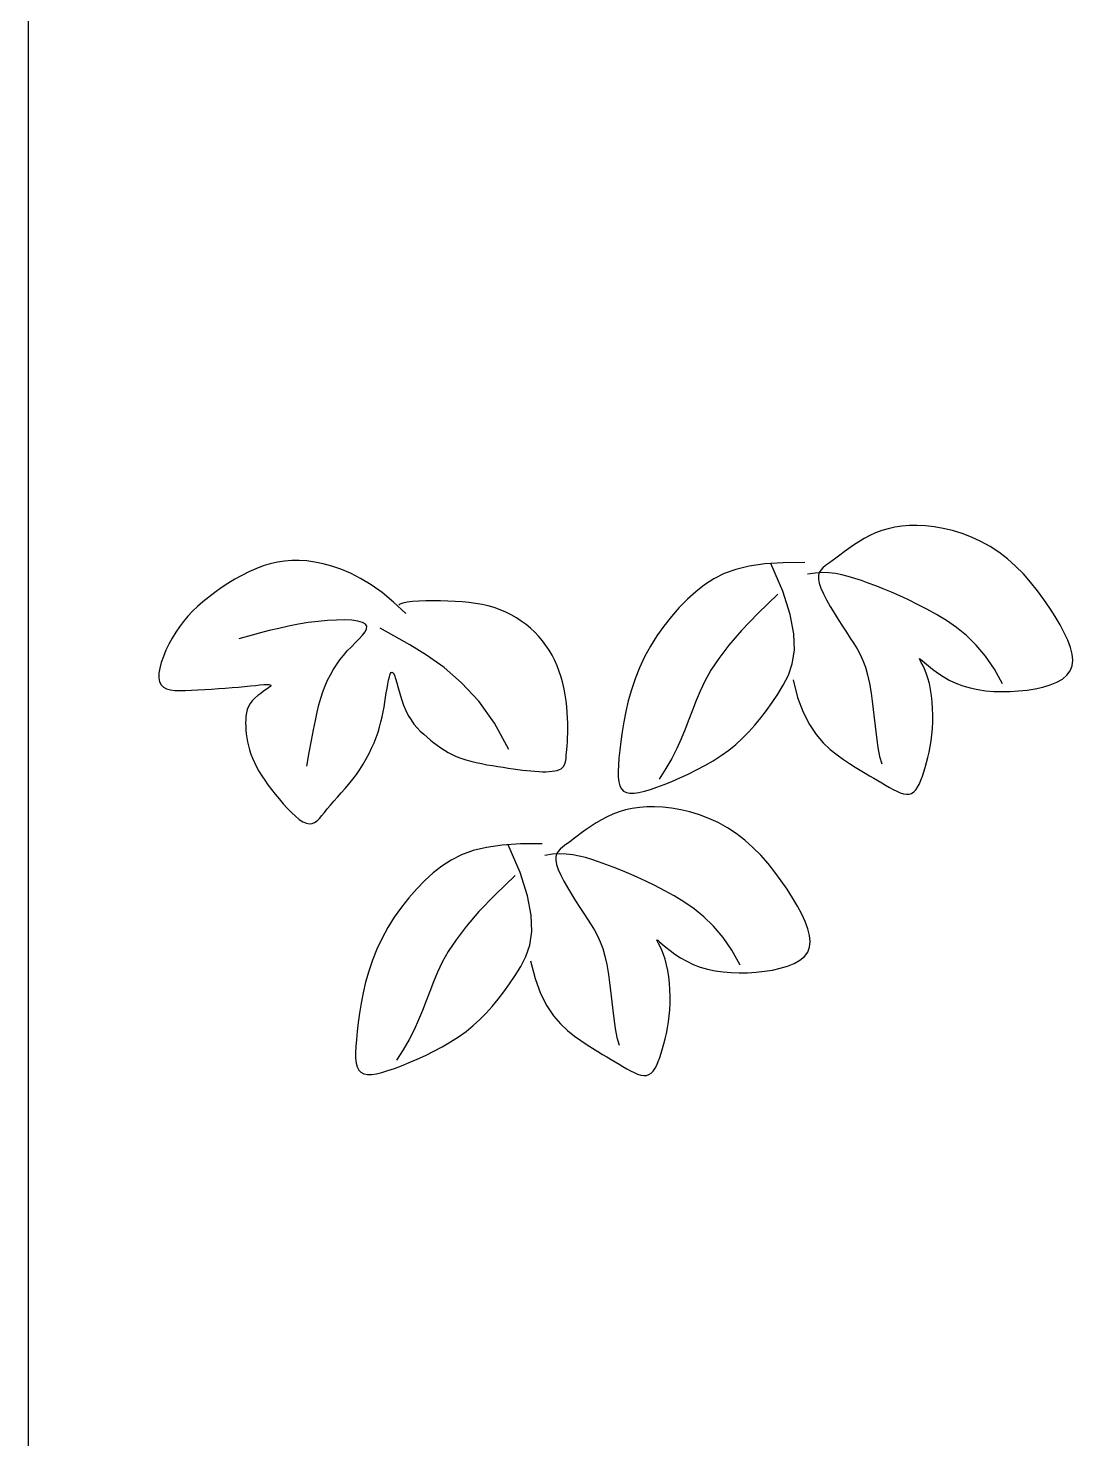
# Model space of a CAD drawing. Header units: millimetres. Extents: x -4017 to 59953, y -688 to 66564.
# Drawn here: x 22618 to 24325, y 23338 to 25643 of the extents above; entities that cross this region are included whole.
import ezdxf

# ---------------------------------------------------------------- set-up
doc = ezdxf.new("R2010")
doc.units = ezdxf.units.MM
doc.layers.add('www.cad-blocks.net', color=7, linetype='Continuous')

# ---------------------------------------------------------------- blocks, each defined once
blk = doc.blocks.new('A$C516926BB')
blk.add_line((25.0771, 38.5194), (25.0771, 0))
blk = doc.blocks.new('A$C1EFB470B')
for p, q in [((1.2393, 0.8989), (1.2265, 0.8988)), ((1.2528, 0.8982), (1.2393, 0.8989)), ((1.1525, 0.8775), (1.1437, 0.8724)), ((1.1617, 0.8824), (1.1525, 0.8775)), ((1.1712, 0.8867), (1.1617, 0.8824)), ((1.1813, 0.8904), (1.1712, 0.8867)), ((1.1917, 0.8935), (1.1813, 0.8904)), ((1.2027, 0.896), (1.1917, 0.8935)), ((1.2143, 0.8978), (1.2027, 0.896)), ((1.2265, 0.8988), (1.2143, 0.8978)), ((1.267, 0.8966), (1.2528, 0.8982)), ((1.2818, 0.894), (1.267, 0.8966)), ((1.297, 0.8904), (1.2818, 0.894)), ((1.3124, 0.8857), (1.297, 0.8904)), ((1.3278, 0.8799), (1.3124, 0.8857)), ((1.3431, 0.8728), (1.3278, 0.8799)), ((1.1199, 0.8559), (1.1128, 0.8506)), ((1.1274, 0.8614), (1.1199, 0.8559)), ((1.1353, 0.8669), (1.1274, 0.8614)), ((1.1437, 0.8724), (1.1353, 0.8669)), ((1.3582, 0.8646), (1.3431, 0.8728)), ((1.3727, 0.8551), (1.3582, 0.8646)), ((1.3867, 0.8443), (1.3727, 0.8551)), ((0.1705, 0.8327), (0.1588, 0.8283)), ((0.1821, 0.8363), (0.1705, 0.8327)), ((0.1937, 0.839), (0.1821, 0.8363)), ((0.2053, 0.8408), (0.1937, 0.839)), ((0.2171, 0.8418), (0.2053, 0.8408)), ((0.2293, 0.8418), (0.2171, 0.8418)), ((0.2418, 0.8409), (0.2293, 0.8418)), ((0.2547, 0.8391), (0.2418, 0.8409)), ((0.2683, 0.8363), (0.2547, 0.8391)), ((0.2825, 0.8325), (0.2683, 0.8363)), ((0.2975, 0.8275), (0.2825, 0.8325)), ((0.9646, 0.8325), (0.9426, 0.8272)), ((0.9903, 0.8362), (0.9646, 0.8325)), ((1.0203, 0.8381), (0.9903, 0.8362)), ((1.0196, 0.7915), (1.0001, 0.8366)), ((1.0554, 0.8382), (1.0203, 0.8381)), ((1.0894, 0.8333), (1.0851, 0.8297)), ((1.0944, 0.837), (1.0894, 0.8333)), ((1.1, 0.8411), (1.0944, 0.837)), ((1.1062, 0.8456), (1.1, 0.8411)), ((1.1128, 0.8506), (1.1062, 0.8456)), ((1.4, 0.8324), (1.3867, 0.8443)), ((1.4126, 0.8196), (1.4, 0.8324)), ((0.124, 0.811), (0.1128, 0.8041)), ((0.1355, 0.8173), (0.124, 0.811)), ((0.1471, 0.8231), (0.1355, 0.8173)), ((0.1588, 0.8283), (0.1471, 0.8231)), ((0.3132, 0.8209), (0.2975, 0.8275)), ((0.3296, 0.8125), (0.3132, 0.8209)), ((0.3468, 0.802), (0.3296, 0.8125)), ((0.9069, 0.8118), (0.8918, 0.8019)), ((0.9236, 0.8202), (0.9069, 0.8118)), ((0.9426, 0.8272), (0.9236, 0.8202)), ((1.0723, 0.8212), (1.06, 0.8194)), ((1.0839, 0.8219), (1.0723, 0.8212)), ((1.0779, 0.817), (1.0778, 0.8114)), ((1.0778, 0.8114), (1.0791, 0.8046)), ((1.0792, 0.8218), (1.0779, 0.817)), ((1.0816, 0.826), (1.0792, 0.8218)), ((1.0851, 0.8297), (1.0816, 0.826)), ((1.095, 0.8216), (1.0839, 0.8219)), ((1.1056, 0.8204), (1.095, 0.8216)), ((1.116, 0.8184), (1.1056, 0.8204)), ((1.1264, 0.8157), (1.116, 0.8184)), ((1.137, 0.8125), (1.1264, 0.8157)), ((1.1479, 0.8088), (1.137, 0.8125)), ((1.1593, 0.8047), (1.1479, 0.8088)), ((1.4245, 0.8061), (1.4126, 0.8196)), ((0.0915, 0.7896), (0.0816, 0.782)), ((0.1019, 0.797), (0.0915, 0.7896)), ((0.1128, 0.8041), (0.1019, 0.797)), ((0.3649, 0.7892), (0.3468, 0.802)), ((0.3837, 0.7737), (0.3649, 0.7892)), ((0.8777, 0.7907), (0.8639, 0.7783)), ((0.8918, 0.8019), (0.8777, 0.7907)), ((1.0113, 0.7867), (0.9786, 0.7552)), ((1.0318, 0.7534), (1.0196, 0.7915)), ((1.0791, 0.8046), (1.0819, 0.7965)), ((1.0819, 0.7965), (1.086, 0.7873)), ((1.086, 0.7873), (1.091, 0.7773)), ((1.1713, 0.8002), (1.1593, 0.8047)), ((1.1838, 0.7953), (1.1713, 0.8002)), ((1.1969, 0.7898), (1.1838, 0.7953)), ((1.2106, 0.7839), (1.1969, 0.7898)), ((1.2248, 0.7773), (1.2106, 0.7839)), ((1.4357, 0.7922), (1.4245, 0.8061)), ((1.4461, 0.778), (1.4357, 0.7922)), ((0.0635, 0.7666), (0.0553, 0.7587)), ((0.0722, 0.7743), (0.0635, 0.7666)), ((0.0816, 0.782), (0.0722, 0.7743)), ((0.4034, 0.7552), (0.3837, 0.7737)), ((0.394, 0.7704), (0.3923, 0.7684)), ((0.3986, 0.7721), (0.394, 0.7704)), ((0.4056, 0.7734), (0.3986, 0.7721)), ((0.4145, 0.7744), (0.4056, 0.7734)), ((0.4248, 0.7751), (0.4145, 0.7744)), ((0.4363, 0.7756), (0.4248, 0.7751)), ((0.4483, 0.7757), (0.4363, 0.7756)), ((0.4605, 0.7757), (0.4483, 0.7757)), ((0.4725, 0.7754), (0.4605, 0.7757)), ((0.4842, 0.7749), (0.4725, 0.7754)), ((0.4957, 0.7742), (0.4842, 0.7749)), ((0.5068, 0.7731), (0.4957, 0.7742)), ((0.5176, 0.7716), (0.5068, 0.7731)), ((0.5281, 0.7697), (0.5176, 0.7716)), ((0.5383, 0.7674), (0.5281, 0.7697)), ((0.5482, 0.7646), (0.5383, 0.7674)), ((0.5577, 0.7612), (0.5482, 0.7646)), ((0.5669, 0.7573), (0.5577, 0.7612)), ((0.8505, 0.7647), (0.8376, 0.7501)), ((0.8639, 0.7783), (0.8505, 0.7647)), ((1.091, 0.7773), (1.0969, 0.7667)), ((1.0969, 0.7667), (1.1033, 0.7559)), ((1.2396, 0.77), (1.2248, 0.7773)), ((1.255, 0.7621), (1.2396, 0.77)), ((1.2709, 0.7534), (1.255, 0.7621)), ((1.4557, 0.7639), (1.4461, 0.778)), ((1.4645, 0.75), (1.4557, 0.7639)), ((0.0405, 0.7422), (0.0339, 0.7335)), ((0.0477, 0.7506), (0.0405, 0.7422)), ((0.0553, 0.7587), (0.0477, 0.7506)), ((0.2442, 0.7401), (0.228, 0.7375)), ((0.2602, 0.7422), (0.2442, 0.7401)), ((0.2757, 0.7436), (0.2602, 0.7422)), ((0.2902, 0.7444), (0.2757, 0.7436)), ((0.3036, 0.7445), (0.2902, 0.7444)), ((0.3153, 0.7439), (0.3036, 0.7445)), ((0.3251, 0.7425), (0.3153, 0.7439)), ((0.3327, 0.7405), (0.3251, 0.7425)), ((0.3377, 0.7377), (0.3327, 0.7405)), ((0.3398, 0.7342), (0.3377, 0.7377)), ((0.5757, 0.7529), (0.5669, 0.7573)), ((0.5842, 0.748), (0.5757, 0.7529)), ((0.5923, 0.7427), (0.5842, 0.748)), ((0.6, 0.737), (0.5923, 0.7427)), ((0.8376, 0.7501), (0.8254, 0.7346)), ((0.9786, 0.7552), (0.9522, 0.7275)), ((1.0377, 0.7216), (1.0318, 0.7534)), ((1.1033, 0.7559), (1.1101, 0.745)), ((1.1101, 0.745), (1.1169, 0.7344)), ((1.2872, 0.7436), (1.2709, 0.7534)), ((1.3036, 0.7322), (1.2872, 0.7436)), ((1.4725, 0.7366), (1.4645, 0.75)), ((0.0219, 0.715), (0.0165, 0.7052)), ((0.0277, 0.7245), (0.0219, 0.715)), ((0.0339, 0.7335), (0.0277, 0.7245)), ((0.1408, 0.7166), (0.1305, 0.7136)), ((0.1528, 0.7199), (0.1408, 0.7166)), ((0.1661, 0.7235), (0.1528, 0.7199)), ((0.1806, 0.7272), (0.1661, 0.7235)), ((0.1959, 0.7308), (0.1806, 0.7272)), ((0.2118, 0.7343), (0.1959, 0.7308)), ((0.228, 0.7375), (0.2118, 0.7343)), ((0.3275, 0.7138), (0.3329, 0.7197)), ((0.3329, 0.7197), (0.337, 0.7251)), ((0.337, 0.7251), (0.3395, 0.7299)), ((0.3395, 0.7299), (0.3398, 0.7342)), ((0.3842, 0.7185), (0.3616, 0.7311)), ((0.4099, 0.7041), (0.3842, 0.7185)), ((0.6073, 0.7309), (0.6, 0.737)), ((0.6142, 0.7244), (0.6073, 0.7309)), ((0.6207, 0.7175), (0.6142, 0.7244)), ((0.6268, 0.7103), (0.6207, 0.7175)), ((0.8139, 0.7183), (0.8034, 0.7015)), ((0.8254, 0.7346), (0.8139, 0.7183)), ((0.9522, 0.7275), (0.9312, 0.7031)), ((1.0385, 0.695), (1.0377, 0.7216)), ((1.1169, 0.7344), (1.1235, 0.7244)), ((1.1235, 0.7244), (1.1298, 0.715)), ((1.1298, 0.715), (1.1356, 0.706)), ((1.3198, 0.719), (1.3036, 0.7322)), ((1.3357, 0.7035), (1.3198, 0.719)), ((1.4795, 0.7236), (1.4725, 0.7366)), ((1.4853, 0.7113), (1.4795, 0.7236)), ((0.0117, 0.6951), (0.0075, 0.685)), ((0.0165, 0.7052), (0.0117, 0.6951)), ((0.3017, 0.6865), (0.308, 0.6938)), ((0.308, 0.6938), (0.3146, 0.7008)), ((0.3146, 0.7008), (0.3213, 0.7074)), ((0.3213, 0.7074), (0.3275, 0.7138)), ((0.4375, 0.687), (0.4099, 0.7041)), ((0.6325, 0.7028), (0.6268, 0.7103)), ((0.6377, 0.6949), (0.6325, 0.7028)), ((0.6425, 0.6868), (0.6377, 0.6949)), ((0.8034, 0.7015), (0.7938, 0.6841)), ((0.9312, 0.7031), (0.9148, 0.6816)), ((1.0351, 0.6728), (1.0385, 0.695)), ((1.1356, 0.706), (1.141, 0.6972)), ((1.141, 0.6972), (1.146, 0.688)), ((1.351, 0.6855), (1.3357, 0.7035)), ((1.4896, 0.6996), (1.4853, 0.7113)), ((1.4924, 0.6887), (1.4896, 0.6996)), ((0.0041, 0.6752), (0.0016, 0.6659)), ((0.0075, 0.685), (0.0041, 0.6752)), ((0.2851, 0.6632), (0.2902, 0.6713)), ((0.2902, 0.6713), (0.2957, 0.6791)), ((0.2957, 0.6791), (0.3017, 0.6865)), ((0.4661, 0.6666), (0.4375, 0.687)), ((0.6469, 0.6783), (0.6425, 0.6868)), ((0.6508, 0.6695), (0.6469, 0.6783)), ((0.6543, 0.6603), (0.6508, 0.6695)), ((0.7938, 0.6841), (0.7854, 0.6663)), ((0.9148, 0.6816), (0.9021, 0.6623)), ((1.0288, 0.6541), (1.0351, 0.6728)), ((1.146, 0.688), (1.1505, 0.6781)), ((1.1505, 0.6781), (1.1545, 0.6672)), ((1.2429, 0.6809), (1.243, 0.6815)), ((1.2439, 0.6787), (1.2429, 0.6809)), ((1.243, 0.6815), (1.2444, 0.6806)), ((1.2458, 0.6752), (1.2439, 0.6787)), ((1.2444, 0.6806), (1.2473, 0.6781)), ((1.2482, 0.6705), (1.2458, 0.6752)), ((1.2473, 0.6781), (1.2517, 0.6743)), ((1.251, 0.6645), (1.2482, 0.6705)), ((1.2517, 0.6743), (1.2575, 0.6695)), ((1.2575, 0.6695), (1.2644, 0.6639)), ((1.3654, 0.6643), (1.351, 0.6855)), ((1.4893, 0.6613), (1.4924, 0.6695)), ((1.4934, 0.6786), (1.4924, 0.6887)), ((1.4924, 0.6695), (1.4934, 0.6786)), ((0.0002, 0.6573), (0, 0.6497)), ((0, 0.6497), (0.0011, 0.6433)), ((0.0016, 0.6659), (0.0002, 0.6573)), ((0.2719, 0.6367), (0.2759, 0.6459)), ((0.2759, 0.6459), (0.2803, 0.6547)), ((0.2803, 0.6547), (0.2851, 0.6632)), ((0.3742, 0.6397), (0.3755, 0.6461)), ((0.3755, 0.6461), (0.3769, 0.6516)), ((0.3769, 0.6516), (0.3783, 0.6557)), ((0.3783, 0.6557), (0.3798, 0.6584)), ((0.3798, 0.6584), (0.3814, 0.6592)), ((0.3814, 0.6592), (0.3831, 0.6579)), ((0.3831, 0.6579), (0.3849, 0.6544)), ((0.3849, 0.6544), (0.3867, 0.6488)), ((0.3867, 0.6488), (0.3888, 0.6417)), ((0.4948, 0.6418), (0.4661, 0.6666)), ((0.6573, 0.6509), (0.6543, 0.6603)), ((0.6599, 0.6413), (0.6573, 0.6509)), ((0.7782, 0.6483), (0.7721, 0.6303)), ((0.7854, 0.6663), (0.7782, 0.6483)), ((0.9021, 0.6623), (0.8924, 0.6447)), ((1.0204, 0.6379), (1.0288, 0.6541)), ((1.0364, 0.6469), (1.0438, 0.618)), ((1.1545, 0.6672), (1.1581, 0.6549)), ((1.1581, 0.6549), (1.1612, 0.6409)), ((1.2539, 0.6575), (1.251, 0.6645)), ((1.2566, 0.6495), (1.2539, 0.6575)), ((1.259, 0.6407), (1.2566, 0.6495)), ((1.2644, 0.6639), (1.2725, 0.658)), ((1.2725, 0.658), (1.2816, 0.652)), ((1.2816, 0.652), (1.2916, 0.6463)), ((1.2916, 0.6463), (1.3024, 0.6411)), ((1.3788, 0.6399), (1.3654, 0.6643)), ((1.4672, 0.6427), (1.4764, 0.6479)), ((1.4764, 0.6479), (1.4839, 0.6541)), ((1.4839, 0.6541), (1.4893, 0.6613)), ((0.0011, 0.6433), (0.0036, 0.6383)), ((0.0036, 0.6383), (0.0075, 0.6346)), ((0.0075, 0.6346), (0.0127, 0.632)), ((0.0127, 0.632), (0.019, 0.6304)), ((0.019, 0.6304), (0.0263, 0.6295)), ((0.0263, 0.6295), (0.0346, 0.6292)), ((0.0346, 0.6292), (0.0437, 0.6294)), ((0.0437, 0.6294), (0.0536, 0.6298)), ((0.0536, 0.6298), (0.064, 0.6303)), ((0.064, 0.6303), (0.075, 0.6309)), ((0.075, 0.6309), (0.0862, 0.6316)), ((0.0862, 0.6316), (0.0975, 0.6324)), ((0.0975, 0.6324), (0.1087, 0.6332)), ((0.1087, 0.6332), (0.1197, 0.634)), ((0.1197, 0.634), (0.1303, 0.6349)), ((0.1303, 0.6349), (0.1403, 0.6358)), ((0.1403, 0.6358), (0.1496, 0.6367)), ((0.1496, 0.6367), (0.1579, 0.6376)), ((0.1579, 0.6376), (0.1653, 0.6383)), ((0.1665, 0.6246), (0.1616, 0.6208)), ((0.1653, 0.6383), (0.1715, 0.6388)), ((0.1713, 0.628), (0.1665, 0.6246)), ((0.1756, 0.6311), (0.1713, 0.628)), ((0.1715, 0.6388), (0.1765, 0.6391)), ((0.1792, 0.6337), (0.1756, 0.6311)), ((0.1765, 0.6391), (0.1801, 0.639)), ((0.1817, 0.6358), (0.1792, 0.6337)), ((0.1801, 0.639), (0.1823, 0.6384)), ((0.1828, 0.6374), (0.1817, 0.6358)), ((0.1823, 0.6384), (0.1828, 0.6374)), ((0.2649, 0.6167), (0.2682, 0.627)), ((0.2682, 0.627), (0.2719, 0.6367)), ((0.3705, 0.6176), (0.3717, 0.6252)), ((0.3717, 0.6252), (0.3729, 0.6327)), ((0.3729, 0.6327), (0.3742, 0.6397)), ((0.3888, 0.6417), (0.3911, 0.6334)), ((0.3911, 0.6334), (0.3937, 0.6243)), ((0.3937, 0.6243), (0.3966, 0.6149)), ((0.5227, 0.6119), (0.4948, 0.6418)), ((0.6621, 0.6316), (0.6599, 0.6413)), ((0.6639, 0.6219), (0.6621, 0.6316)), ((0.7721, 0.6303), (0.7671, 0.6124)), ((0.8846, 0.6284), (0.8781, 0.6127)), ((0.8924, 0.6447), (0.8846, 0.6284)), ((1.002, 0.6096), (1.0112, 0.6233)), ((1.0112, 0.6233), (1.0204, 0.6379)), ((1.1612, 0.6409), (1.1638, 0.6249)), ((1.1638, 0.6249), (1.1661, 0.6074)), ((1.2609, 0.6311), (1.259, 0.6407)), ((1.2624, 0.621), (1.2609, 0.6311)), ((1.3024, 0.6411), (1.3138, 0.6368)), ((1.3138, 0.6368), (1.3257, 0.6334)), ((1.3257, 0.6334), (1.3382, 0.6308)), ((1.3382, 0.6308), (1.351, 0.6289)), ((1.351, 0.6289), (1.3642, 0.6278)), ((1.3642, 0.6278), (1.3777, 0.6274)), ((1.3777, 0.6274), (1.3912, 0.6276)), ((1.3912, 0.6276), (1.4049, 0.6285)), ((1.4049, 0.6285), (1.4186, 0.63)), ((1.4186, 0.63), (1.4319, 0.632)), ((1.4319, 0.632), (1.4446, 0.6348)), ((1.4446, 0.6348), (1.4565, 0.6384)), ((1.4565, 0.6384), (1.4672, 0.6427)), ((0.1466, 0.603), (0.1446, 0.598)), ((0.1493, 0.6078), (0.1466, 0.603)), ((0.1527, 0.6123), (0.1493, 0.6078)), ((0.1569, 0.6167), (0.1527, 0.6123)), ((0.1616, 0.6208), (0.1569, 0.6167)), ((0.2587, 0.5936), (0.2617, 0.6057)), ((0.2617, 0.6057), (0.2649, 0.6167)), ((0.3666, 0.5942), (0.368, 0.6021)), ((0.368, 0.6021), (0.3693, 0.6099)), ((0.3693, 0.6099), (0.3705, 0.6176)), ((0.3966, 0.6149), (0.3998, 0.6055)), ((0.3998, 0.6055), (0.4035, 0.5966)), ((0.5486, 0.5759), (0.5227, 0.6119)), ((0.6654, 0.6122), (0.6639, 0.6219)), ((0.6665, 0.6026), (0.6654, 0.6122)), ((0.6673, 0.5933), (0.6665, 0.6026)), ((0.7671, 0.6124), (0.763, 0.5948)), ((0.8781, 0.6127), (0.8721, 0.5972)), ((0.9928, 0.5966), (1.002, 0.6096)), ((1.0438, 0.618), (1.0528, 0.5937)), ((1.1661, 0.6074), (1.1683, 0.5891)), ((1.2636, 0.6104), (1.2624, 0.621)), ((1.2643, 0.5996), (1.2636, 0.6104)), ((1.2646, 0.5888), (1.2643, 0.5996)), ((0.142, 0.582), (0.1419, 0.5763)), ((0.1419, 0.5763), (0.142, 0.5704)), ((0.1424, 0.5875), (0.142, 0.582)), ((0.1433, 0.5929), (0.1424, 0.5875)), ((0.1446, 0.598), (0.1433, 0.5929)), ((0.2527, 0.5647), (0.2558, 0.58)), ((0.2558, 0.58), (0.2587, 0.5936)), ((0.3608, 0.5695), (0.363, 0.5779)), ((0.363, 0.5779), (0.3649, 0.5861)), ((0.3649, 0.5861), (0.3666, 0.5942)), ((0.4035, 0.5966), (0.4076, 0.5884)), ((0.4076, 0.5884), (0.4121, 0.5811)), ((0.4121, 0.5811), (0.4169, 0.5744)), ((0.6679, 0.5842), (0.6673, 0.5933)), ((0.6682, 0.5756), (0.6679, 0.5842)), ((0.7597, 0.5778), (0.757, 0.5615)), ((0.763, 0.5948), (0.7597, 0.5778)), ((0.8662, 0.5817), (0.8601, 0.5662)), ((0.8721, 0.5972), (0.8662, 0.5817)), ((0.974, 0.5726), (0.9835, 0.5843)), ((0.9835, 0.5843), (0.9928, 0.5966)), ((1.0528, 0.5937), (1.063, 0.5737)), ((1.1683, 0.5891), (1.1703, 0.5707)), ((1.2641, 0.5673), (1.2645, 0.5779)), ((1.2645, 0.5779), (1.2646, 0.5888)), ((0.142, 0.5704), (0.1424, 0.5644)), ((0.1424, 0.5644), (0.143, 0.5582)), ((0.143, 0.5582), (0.1438, 0.5519)), ((0.2494, 0.5474), (0.2527, 0.5647)), ((0.3551, 0.5524), (0.3582, 0.5611)), ((0.3582, 0.5611), (0.3608, 0.5695)), ((0.4169, 0.5744), (0.422, 0.5684)), ((0.422, 0.5684), (0.4273, 0.5628)), ((0.4273, 0.5628), (0.4328, 0.5577)), ((0.4328, 0.5577), (0.4383, 0.5529)), ((0.5718, 0.5331), (0.5486, 0.5759)), ((0.6679, 0.5523), (0.6681, 0.5596)), ((0.6681, 0.5596), (0.6683, 0.5674)), ((0.6683, 0.5674), (0.6682, 0.5756)), ((0.757, 0.5615), (0.7549, 0.5461)), ((0.8601, 0.5662), (0.8535, 0.5505)), ((0.9539, 0.5511), (0.9642, 0.5615)), ((0.9642, 0.5615), (0.974, 0.5726)), ((1.063, 0.5737), (1.0739, 0.5572)), ((1.0739, 0.5572), (1.0854, 0.5439)), ((1.1703, 0.5707), (1.1725, 0.5529)), ((1.262, 0.5471), (1.2632, 0.557)), ((1.2632, 0.557), (1.2641, 0.5673)), ((0.1438, 0.5519), (0.1449, 0.5454)), ((0.1449, 0.5454), (0.1464, 0.5388)), ((0.1464, 0.5388), (0.1482, 0.5322)), ((0.1482, 0.5322), (0.1504, 0.5254)), ((0.2458, 0.5278), (0.2494, 0.5474)), ((0.3435, 0.5261), (0.3478, 0.5349)), ((0.3478, 0.5349), (0.3517, 0.5437)), ((0.3517, 0.5437), (0.3551, 0.5524)), ((0.4383, 0.5529), (0.4439, 0.5483)), ((0.4439, 0.5483), (0.4494, 0.5439)), ((0.4494, 0.5439), (0.455, 0.5397)), ((0.455, 0.5397), (0.4607, 0.5356)), ((0.4607, 0.5356), (0.4666, 0.5318)), ((0.4666, 0.5318), (0.4728, 0.5281)), ((0.6662, 0.5278), (0.6667, 0.5331)), ((0.6667, 0.5331), (0.6671, 0.539)), ((0.6671, 0.539), (0.6676, 0.5454)), ((0.6676, 0.5454), (0.6679, 0.5523)), ((0.7532, 0.5318), (0.7519, 0.5188)), ((0.7549, 0.5461), (0.7532, 0.5318)), ((0.8463, 0.5346), (0.8381, 0.5183)), ((0.8535, 0.5505), (0.8463, 0.5346)), ((0.9189, 0.5229), (0.9314, 0.5318)), ((0.9314, 0.5318), (0.943, 0.5411)), ((0.943, 0.5411), (0.9539, 0.5511)), ((1.0854, 0.5439), (1.0969, 0.533)), ((1.0969, 0.533), (1.1082, 0.5241)), ((1.1725, 0.5529), (1.1749, 0.5363)), ((1.1749, 0.5363), (1.1778, 0.5216)), ((1.2586, 0.5285), (1.2604, 0.5376)), ((1.2604, 0.5376), (1.262, 0.5471)), ((0.1504, 0.5254), (0.153, 0.5185)), ((0.153, 0.5185), (0.1561, 0.5115)), ((0.1561, 0.5115), (0.1597, 0.5044)), ((0.2418, 0.5055), (0.2458, 0.5278)), ((0.3285, 0.5003), (0.3339, 0.5088)), ((0.3339, 0.5088), (0.3389, 0.5174)), ((0.3389, 0.5174), (0.3435, 0.5261)), ((0.4728, 0.5281), (0.4792, 0.5247)), ((0.4792, 0.5247), (0.4861, 0.5216)), ((0.4861, 0.5216), (0.4935, 0.5187)), ((0.4935, 0.5187), (0.5014, 0.5161)), ((0.5014, 0.5161), (0.5097, 0.5137)), ((0.5097, 0.5137), (0.5183, 0.5116)), ((0.5183, 0.5116), (0.5272, 0.5098)), ((0.5272, 0.5098), (0.5362, 0.508)), ((0.5362, 0.508), (0.5451, 0.5065)), ((0.6616, 0.5056), (0.663, 0.5082)), ((0.663, 0.5082), (0.664, 0.5112)), ((0.664, 0.5112), (0.6648, 0.5146)), ((0.6648, 0.5146), (0.6654, 0.5185)), ((0.6654, 0.5185), (0.6658, 0.5229)), ((0.6658, 0.5229), (0.6662, 0.5278)), ((0.7509, 0.5071), (0.7505, 0.4968)), ((0.7519, 0.5188), (0.7509, 0.5071)), ((0.8381, 0.5183), (0.8287, 0.5017)), ((0.8923, 0.5067), (0.9058, 0.5145)), ((0.9058, 0.5145), (0.9189, 0.5229)), ((1.1082, 0.5241), (1.119, 0.5166)), ((1.119, 0.5166), (1.1288, 0.5101)), ((1.1288, 0.5101), (1.1379, 0.5042)), ((1.1778, 0.5216), (1.1811, 0.5094)), ((1.2523, 0.5035), (1.2545, 0.5114)), ((1.2545, 0.5114), (1.2567, 0.5198)), ((1.2567, 0.5198), (1.2586, 0.5285)), ((0.1597, 0.5044), (0.1637, 0.4973)), ((0.1637, 0.4973), (0.1681, 0.49)), ((0.1681, 0.49), (0.173, 0.4826)), ((0.3107, 0.4764), (0.3169, 0.4841)), ((0.3169, 0.4841), (0.3228, 0.4921)), ((0.3228, 0.4921), (0.3285, 0.5003)), ((0.5451, 0.5065), (0.554, 0.5051)), ((0.554, 0.5051), (0.5627, 0.5037)), ((0.5627, 0.5037), (0.571, 0.5025)), ((0.571, 0.5025), (0.579, 0.5013)), ((0.579, 0.5013), (0.5867, 0.5003)), ((0.5867, 0.5003), (0.5941, 0.4993)), ((0.5941, 0.4993), (0.6012, 0.4985)), ((0.6012, 0.4985), (0.608, 0.4978)), ((0.608, 0.4978), (0.6146, 0.4973)), ((0.6146, 0.4973), (0.6208, 0.4969)), ((0.6208, 0.4969), (0.6268, 0.4966)), ((0.6268, 0.4966), (0.6324, 0.4966)), ((0.6324, 0.4966), (0.6377, 0.4968)), ((0.6377, 0.4968), (0.6426, 0.4972)), ((0.6426, 0.4972), (0.647, 0.4978)), ((0.647, 0.4978), (0.651, 0.4987)), ((0.651, 0.4987), (0.6545, 0.4999)), ((0.6545, 0.4999), (0.6574, 0.5015)), ((0.6574, 0.5015), (0.6598, 0.5033)), ((0.6598, 0.5033), (0.6616, 0.5056)), ((0.7505, 0.4968), (0.7507, 0.4878)), ((0.7507, 0.4878), (0.7515, 0.4801)), ((0.8287, 0.5017), (0.8177, 0.4846)), ((0.8381, 0.4808), (0.8512, 0.4864)), ((0.8512, 0.4864), (0.8648, 0.4926)), ((0.8648, 0.4926), (0.8785, 0.4994)), ((0.8785, 0.4994), (0.8923, 0.5067)), ((1.1379, 0.5042), (1.1462, 0.499)), ((1.1462, 0.499), (1.154, 0.4943)), ((1.154, 0.4943), (1.1612, 0.49)), ((1.1612, 0.49), (1.1681, 0.4859)), ((1.1681, 0.4859), (1.1747, 0.4821)), ((1.2452, 0.4825), (1.2476, 0.489)), ((1.2476, 0.489), (1.25, 0.4961)), ((1.25, 0.4961), (1.2523, 0.5035)), ((0.173, 0.4826), (0.1783, 0.4751)), ((0.1783, 0.4751), (0.1839, 0.4675)), ((0.1839, 0.4675), (0.19, 0.4598)), ((0.292, 0.4549), (0.2981, 0.4618)), ((0.2981, 0.4618), (0.3044, 0.4689)), ((0.3044, 0.4689), (0.3107, 0.4764)), ((0.7515, 0.4801), (0.7532, 0.4737)), ((0.7532, 0.4737), (0.7558, 0.4687)), ((0.7558, 0.4687), (0.7594, 0.465)), ((0.7594, 0.465), (0.7641, 0.4626)), ((0.7641, 0.4626), (0.7699, 0.4615)), ((0.7699, 0.4615), (0.7768, 0.4615)), ((0.7768, 0.4615), (0.7846, 0.4626)), ((0.7846, 0.4626), (0.7935, 0.4647)), ((0.7935, 0.4647), (0.8033, 0.4676)), ((0.8033, 0.4676), (0.814, 0.4714)), ((0.814, 0.4714), (0.8257, 0.4758)), ((0.8257, 0.4758), (0.8381, 0.4808)), ((1.1747, 0.4821), (1.1811, 0.4783)), ((1.1811, 0.4783), (1.1875, 0.4745)), ((1.1875, 0.4745), (1.1937, 0.4709)), ((1.1937, 0.4709), (1.1998, 0.4675)), ((1.1998, 0.4675), (1.2057, 0.4645)), ((1.2057, 0.4645), (1.2113, 0.4621)), ((1.2113, 0.4621), (1.2166, 0.4604)), ((1.226, 0.4598), (1.2301, 0.4612)), ((1.2301, 0.4612), (1.2337, 0.4636)), ((1.2337, 0.4636), (1.237, 0.4671)), ((1.237, 0.4671), (1.2399, 0.4714)), ((1.2399, 0.4714), (1.2427, 0.4766)), ((1.2427, 0.4766), (1.2452, 0.4825)), ((0.19, 0.4598), (0.1964, 0.452)), ((0.1964, 0.452), (0.2031, 0.4443)), ((0.2031, 0.4443), (0.2098, 0.4369)), ((0.2753, 0.4359), (0.2804, 0.4419)), ((0.2804, 0.4419), (0.286, 0.4482)), ((0.286, 0.4482), (0.292, 0.4549)), ((0.7852, 0.4382), (0.7736, 0.4365)), ((0.7973, 0.4392), (0.7852, 0.4382)), ((0.8102, 0.4394), (0.7973, 0.4392)), ((0.8237, 0.4387), (0.8102, 0.4394)), ((0.8379, 0.437), (0.8237, 0.4387)), ((1.2166, 0.4604), (1.2215, 0.4596)), ((1.2215, 0.4596), (1.226, 0.4598)), ((0.2098, 0.4369), (0.2166, 0.43)), ((0.2166, 0.43), (0.2232, 0.4239)), ((0.2232, 0.4239), (0.2296, 0.4187)), ((0.2296, 0.4187), (0.2356, 0.4147)), ((0.2546, 0.4135), (0.2585, 0.4164)), ((0.2585, 0.4164), (0.2624, 0.4202)), ((0.2624, 0.4202), (0.2664, 0.4249)), ((0.2664, 0.4249), (0.2706, 0.4301)), ((0.2706, 0.4301), (0.2753, 0.4359)), ((0.7233, 0.418), (0.7146, 0.4128)), ((0.7325, 0.4228), (0.7233, 0.418)), ((0.7421, 0.4271), (0.7325, 0.4228)), ((0.7521, 0.4308), (0.7421, 0.4271)), ((0.7626, 0.434), (0.7521, 0.4308)), ((0.7736, 0.4365), (0.7626, 0.434)), ((0.8527, 0.4344), (0.8379, 0.437)), ((0.8679, 0.4308), (0.8527, 0.4344)), ((0.8832, 0.4261), (0.8679, 0.4308)), ((0.8987, 0.4203), (0.8832, 0.4261)), ((0.914, 0.4133), (0.8987, 0.4203)), ((0.2356, 0.4147), (0.2412, 0.4122)), ((0.2412, 0.4122), (0.2461, 0.4112)), ((0.2461, 0.4112), (0.2505, 0.4117)), ((0.2505, 0.4117), (0.2546, 0.4135)), ((0.6907, 0.3964), (0.6837, 0.3911)), ((0.6983, 0.4019), (0.6907, 0.3964)), ((0.7062, 0.4074), (0.6983, 0.4019)), ((0.7146, 0.4128), (0.7062, 0.4074)), ((0.929, 0.405), (0.914, 0.4133)), ((0.9436, 0.3955), (0.929, 0.405)), ((0.9576, 0.3847), (0.9436, 0.3955)), ((0.5355, 0.3729), (0.5135, 0.3676)), ((0.5611, 0.3766), (0.5355, 0.3729)), ((0.5912, 0.3785), (0.5611, 0.3766)), ((0.5905, 0.3319), (0.571, 0.3771)), ((0.6263, 0.3786), (0.5912, 0.3785)), ((0.6559, 0.3702), (0.6525, 0.3664)), ((0.6602, 0.3738), (0.6559, 0.3702)), ((0.6653, 0.3775), (0.6602, 0.3738)), ((0.6709, 0.3815), (0.6653, 0.3775)), ((0.6771, 0.3861), (0.6709, 0.3815)), ((0.6837, 0.3911), (0.6771, 0.3861)), ((0.9708, 0.3728), (0.9576, 0.3847)), ((0.9835, 0.36), (0.9708, 0.3728)), ((0.4778, 0.3522), (0.4627, 0.3424)), ((0.4945, 0.3607), (0.4778, 0.3522)), ((0.5135, 0.3676), (0.4945, 0.3607)), ((0.6432, 0.3616), (0.6308, 0.3598)), ((0.6548, 0.3623), (0.6432, 0.3616)), ((0.65, 0.3622), (0.6487, 0.3575)), ((0.6487, 0.3575), (0.6487, 0.3518)), ((0.6487, 0.3518), (0.65, 0.345)), ((0.6525, 0.3664), (0.65, 0.3622)), ((0.6658, 0.362), (0.6548, 0.3623)), ((0.6765, 0.3608), (0.6658, 0.362)), ((0.6869, 0.3588), (0.6765, 0.3608)), ((0.6973, 0.3561), (0.6869, 0.3588)), ((0.7078, 0.3529), (0.6973, 0.3561)), ((0.7187, 0.3492), (0.7078, 0.3529)), ((0.7302, 0.3451), (0.7187, 0.3492)), ((0.9954, 0.3465), (0.9835, 0.36)), ((1.0065, 0.3326), (0.9954, 0.3465)), ((0.4485, 0.3312), (0.4348, 0.3187)), ((0.4627, 0.3424), (0.4485, 0.3312)), ((0.5822, 0.3272), (0.5495, 0.2956)), ((0.6026, 0.2939), (0.5905, 0.3319)), ((0.65, 0.345), (0.6528, 0.3369)), ((0.6528, 0.3369), (0.6568, 0.3277)), ((0.6568, 0.3277), (0.6619, 0.3177)), ((0.7422, 0.3406), (0.7302, 0.3451)), ((0.7547, 0.3357), (0.7422, 0.3406)), ((0.7678, 0.3303), (0.7547, 0.3357)), ((0.7815, 0.3243), (0.7678, 0.3303)), ((0.7957, 0.3177), (0.7815, 0.3243)), ((1.0169, 0.3185), (1.0065, 0.3326)), ((0.4214, 0.3051), (0.4085, 0.2905)), ((0.4348, 0.3187), (0.4214, 0.3051)), ((0.6619, 0.3177), (0.6678, 0.3072)), ((0.6678, 0.3072), (0.6742, 0.2963)), ((0.8105, 0.3105), (0.7957, 0.3177)), ((0.8259, 0.3026), (0.8105, 0.3105)), ((0.8418, 0.2938), (0.8259, 0.3026)), ((1.0266, 0.3044), (1.0169, 0.3185)), ((1.0354, 0.2905), (1.0266, 0.3044)), ((0.4085, 0.2905), (0.3963, 0.275)), ((0.5495, 0.2956), (0.5231, 0.2679)), ((0.6086, 0.262), (0.6026, 0.2939)), ((0.6742, 0.2963), (0.6809, 0.2855)), ((0.6809, 0.2855), (0.6877, 0.2749)), ((0.8581, 0.284), (0.8418, 0.2938)), ((0.8745, 0.2727), (0.8581, 0.284)), ((1.0434, 0.277), (1.0354, 0.2905)), ((1.0504, 0.264), (1.0434, 0.277)), ((0.3848, 0.2588), (0.3742, 0.2419)), ((0.3963, 0.275), (0.3848, 0.2588)), ((0.5231, 0.2679), (0.5021, 0.2435)), ((0.6093, 0.2354), (0.6086, 0.262)), ((0.6877, 0.2749), (0.6944, 0.2648)), ((0.6944, 0.2648), (0.7006, 0.2554)), ((0.7006, 0.2554), (0.7065, 0.2465)), ((0.8907, 0.2594), (0.8745, 0.2727)), ((0.9066, 0.244), (0.8907, 0.2594)), ((1.0561, 0.2517), (1.0504, 0.264)), ((0.3742, 0.2419), (0.3647, 0.2245)), ((0.5021, 0.2435), (0.4857, 0.222)), ((0.606, 0.2132), (0.6093, 0.2354)), ((0.7065, 0.2465), (0.7119, 0.2376)), ((0.7119, 0.2376), (0.7168, 0.2284)), ((0.9219, 0.2259), (0.9066, 0.244)), ((1.0605, 0.24), (1.0561, 0.2517)), ((1.0633, 0.2291), (1.0605, 0.24)), ((0.3647, 0.2245), (0.3562, 0.2068)), ((0.4857, 0.222), (0.473, 0.2027)), ((0.5996, 0.1945), (0.606, 0.2132)), ((0.7168, 0.2284), (0.7213, 0.2186)), ((0.7213, 0.2186), (0.7254, 0.2077)), ((0.7254, 0.2077), (0.729, 0.1954)), ((0.8138, 0.2213), (0.8139, 0.222)), ((0.8148, 0.2192), (0.8138, 0.2213)), ((0.8139, 0.222), (0.8153, 0.2211)), ((0.8167, 0.2157), (0.8148, 0.2192)), ((0.8153, 0.2211), (0.8182, 0.2186)), ((0.8191, 0.2109), (0.8167, 0.2157)), ((0.8182, 0.2186), (0.8226, 0.2147)), ((0.8219, 0.2049), (0.8191, 0.2109)), ((0.8226, 0.2147), (0.8283, 0.2099)), ((0.8283, 0.2099), (0.8353, 0.2043)), ((0.9363, 0.2048), (0.9219, 0.2259)), ((1.0602, 0.2017), (1.0633, 0.2099)), ((1.0643, 0.2191), (1.0633, 0.2291)), ((1.0633, 0.2099), (1.0643, 0.2191)), ((0.349, 0.1888), (0.343, 0.1707)), ((0.3562, 0.2068), (0.349, 0.1888)), ((0.4632, 0.1852), (0.4555, 0.1688)), ((0.473, 0.2027), (0.4632, 0.1852)), ((0.5913, 0.1783), (0.5996, 0.1945)), ((0.6073, 0.1874), (0.6147, 0.1584)), ((0.729, 0.1954), (0.7321, 0.1813)), ((0.8248, 0.1979), (0.8219, 0.2049)), ((0.8275, 0.19), (0.8248, 0.1979)), ((0.8298, 0.1811), (0.8275, 0.19)), ((0.8353, 0.2043), (0.8434, 0.1984)), ((0.8434, 0.1984), (0.8525, 0.1924)), ((0.8525, 0.1924), (0.8625, 0.1867)), ((0.8625, 0.1867), (0.8732, 0.1816)), ((0.9497, 0.1803), (0.9363, 0.2048)), ((1.0381, 0.1831), (1.0473, 0.1884)), ((1.0473, 0.1884), (1.0548, 0.1945)), ((1.0548, 0.1945), (1.0602, 0.2017)), ((0.343, 0.1707), (0.338, 0.1528)), ((0.4555, 0.1688), (0.449, 0.1531)), ((0.5728, 0.15), (0.5821, 0.1637)), ((0.5821, 0.1637), (0.5913, 0.1783)), ((0.7321, 0.1813), (0.7347, 0.1653)), ((0.7347, 0.1653), (0.737, 0.1478)), ((0.8318, 0.1715), (0.8298, 0.1811)), ((0.8333, 0.1614), (0.8318, 0.1715)), ((0.8344, 0.1509), (0.8333, 0.1614)), ((0.8732, 0.1816), (0.8846, 0.1773)), ((0.8846, 0.1773), (0.8966, 0.1738)), ((0.8966, 0.1738), (0.909, 0.1712)), ((0.909, 0.1712), (0.9219, 0.1693)), ((0.9219, 0.1693), (0.9351, 0.1682)), ((0.9351, 0.1682), (0.9485, 0.1678)), ((0.9485, 0.1678), (0.9621, 0.1681)), ((0.9621, 0.1681), (0.9758, 0.1689)), ((0.9758, 0.1689), (0.9894, 0.1704)), ((0.9894, 0.1704), (1.0028, 0.1725)), ((1.0028, 0.1725), (1.0155, 0.1753)), ((1.0155, 0.1753), (1.0274, 0.1788)), ((1.0274, 0.1788), (1.0381, 0.1831)), ((0.338, 0.1528), (0.3339, 0.1352)), ((0.449, 0.1531), (0.443, 0.1376)), ((0.5637, 0.137), (0.5728, 0.15)), ((0.6147, 0.1584), (0.6237, 0.1342)), ((0.737, 0.1478), (0.7391, 0.1296)), ((0.8352, 0.1401), (0.8344, 0.1509)), ((0.8355, 0.1292), (0.8352, 0.1401)), ((0.3306, 0.1182), (0.3279, 0.1019)), ((0.3339, 0.1352), (0.3306, 0.1182)), ((0.437, 0.1221), (0.4309, 0.1066)), ((0.443, 0.1376), (0.437, 0.1221)), ((0.5449, 0.113), (0.5544, 0.1247)), ((0.5544, 0.1247), (0.5637, 0.137)), ((0.6237, 0.1342), (0.6338, 0.1141)), ((0.7391, 0.1296), (0.7412, 0.1112)), ((0.8349, 0.1077), (0.8354, 0.1184)), ((0.8354, 0.1184), (0.8355, 0.1292)), ((0.3279, 0.1019), (0.3258, 0.0865)), ((0.4309, 0.1066), (0.4244, 0.0909)), ((0.5248, 0.0915), (0.5351, 0.102)), ((0.5351, 0.102), (0.5449, 0.113)), ((0.6338, 0.1141), (0.6448, 0.0977)), ((0.6448, 0.0977), (0.6562, 0.0843)), ((0.7412, 0.1112), (0.7434, 0.0933)), ((0.7434, 0.0933), (0.7458, 0.0767)), ((0.8328, 0.0876), (0.834, 0.0975)), ((0.834, 0.0975), (0.8349, 0.1077)), ((0.3241, 0.0722), (0.3228, 0.0592)), ((0.3258, 0.0865), (0.3241, 0.0722)), ((0.4172, 0.075), (0.409, 0.0588)), ((0.4244, 0.0909), (0.4172, 0.075)), ((0.4898, 0.0633), (0.5022, 0.0722)), ((0.5022, 0.0722), (0.5139, 0.0816)), ((0.5139, 0.0816), (0.5248, 0.0915)), ((0.6562, 0.0843), (0.6678, 0.0735)), ((0.6678, 0.0735), (0.6791, 0.0646)), ((0.7458, 0.0767), (0.7486, 0.062)), ((0.8295, 0.0689), (0.8313, 0.078)), ((0.8313, 0.078), (0.8328, 0.0876)), ((0.3218, 0.0476), (0.3214, 0.0372)), ((0.3228, 0.0592), (0.3218, 0.0476)), ((0.409, 0.0588), (0.3995, 0.0422)), ((0.4494, 0.0398), (0.4631, 0.0471)), ((0.4631, 0.0471), (0.4767, 0.0549)), ((0.4767, 0.0549), (0.4898, 0.0633)), ((0.6791, 0.0646), (0.6898, 0.0571)), ((0.6898, 0.0571), (0.6997, 0.0505)), ((0.6997, 0.0505), (0.7088, 0.0447)), ((0.7486, 0.062), (0.752, 0.0499)), ((0.8231, 0.044), (0.8254, 0.0519)), ((0.8254, 0.0519), (0.8275, 0.0602)), ((0.8275, 0.0602), (0.8295, 0.0689)), ((0.3214, 0.0372), (0.3215, 0.0282)), ((0.3215, 0.0282), (0.3224, 0.0205)), ((0.3995, 0.0422), (0.3886, 0.025)), ((0.409, 0.0212), (0.4221, 0.0269)), ((0.4221, 0.0269), (0.4356, 0.0331)), ((0.4356, 0.0331), (0.4494, 0.0398)), ((0.7088, 0.0447), (0.7171, 0.0394)), ((0.7171, 0.0394), (0.7248, 0.0347)), ((0.7248, 0.0347), (0.7321, 0.0304)), ((0.7321, 0.0304), (0.739, 0.0264)), ((0.739, 0.0264), (0.7455, 0.0225)), ((0.8161, 0.0229), (0.8185, 0.0294)), ((0.8185, 0.0294), (0.8208, 0.0365)), ((0.8208, 0.0365), (0.8231, 0.044)), ((0.3224, 0.0205), (0.3241, 0.0141)), ((0.3241, 0.0141), (0.3267, 0.0091)), ((0.3267, 0.0091), (0.3303, 0.0054)), ((0.3303, 0.0054), (0.335, 0.003)), ((0.335, 0.003), (0.3408, 0.0019)), ((0.3408, 0.0019), (0.3476, 0.002)), ((0.3476, 0.002), (0.3555, 0.0031)), ((0.3555, 0.0031), (0.3643, 0.0051)), ((0.3643, 0.0051), (0.3741, 0.0081)), ((0.3741, 0.0081), (0.3849, 0.0118)), ((0.3849, 0.0118), (0.3965, 0.0162)), ((0.3965, 0.0162), (0.409, 0.0212)), ((0.7455, 0.0225), (0.752, 0.0188)), ((0.752, 0.0188), (0.7583, 0.015)), ((0.7583, 0.015), (0.7646, 0.0113)), ((0.7646, 0.0113), (0.7707, 0.0079)), ((0.7707, 0.0079), (0.7765, 0.0049)), ((0.7765, 0.0049), (0.7821, 0.0025)), ((0.7821, 0.0025), (0.7874, 0.0008)), ((0.7874, 0.0008), (0.7924, 0)), ((0.7924, 0), (0.7969, 0.0002)), ((0.7969, 0.0002), (0.8009, 0.0016)), ((0.8009, 0.0016), (0.8046, 0.0041)), ((0.8046, 0.0041), (0.8078, 0.0075)), ((0.8078, 0.0075), (0.8108, 0.0119)), ((0.8108, 0.0119), (0.8135, 0.0171)), ((0.8135, 0.0171), (0.8161, 0.0229))]:
    blk.add_line(p, q)

msp = doc.modelspace()

# ---------------------------------------------------------------- block references
at = {"xscale": 1000, "yscale": 1000, "zscale": 1000}
msp.add_blockref('A$C1EFB470B', (22831.7, 23931.1), dxfattribs=at)
at = {"layer": 'www.cad-blocks.net', "color": 155, "true_color": 0x546d8e, "xscale": 1000, "yscale": 1000, "zscale": 1000}
msp.add_blockref('A$C516926BB', (-2458.7, 9375.6), dxfattribs=at)

doc.saveas('drawing.dxf')
